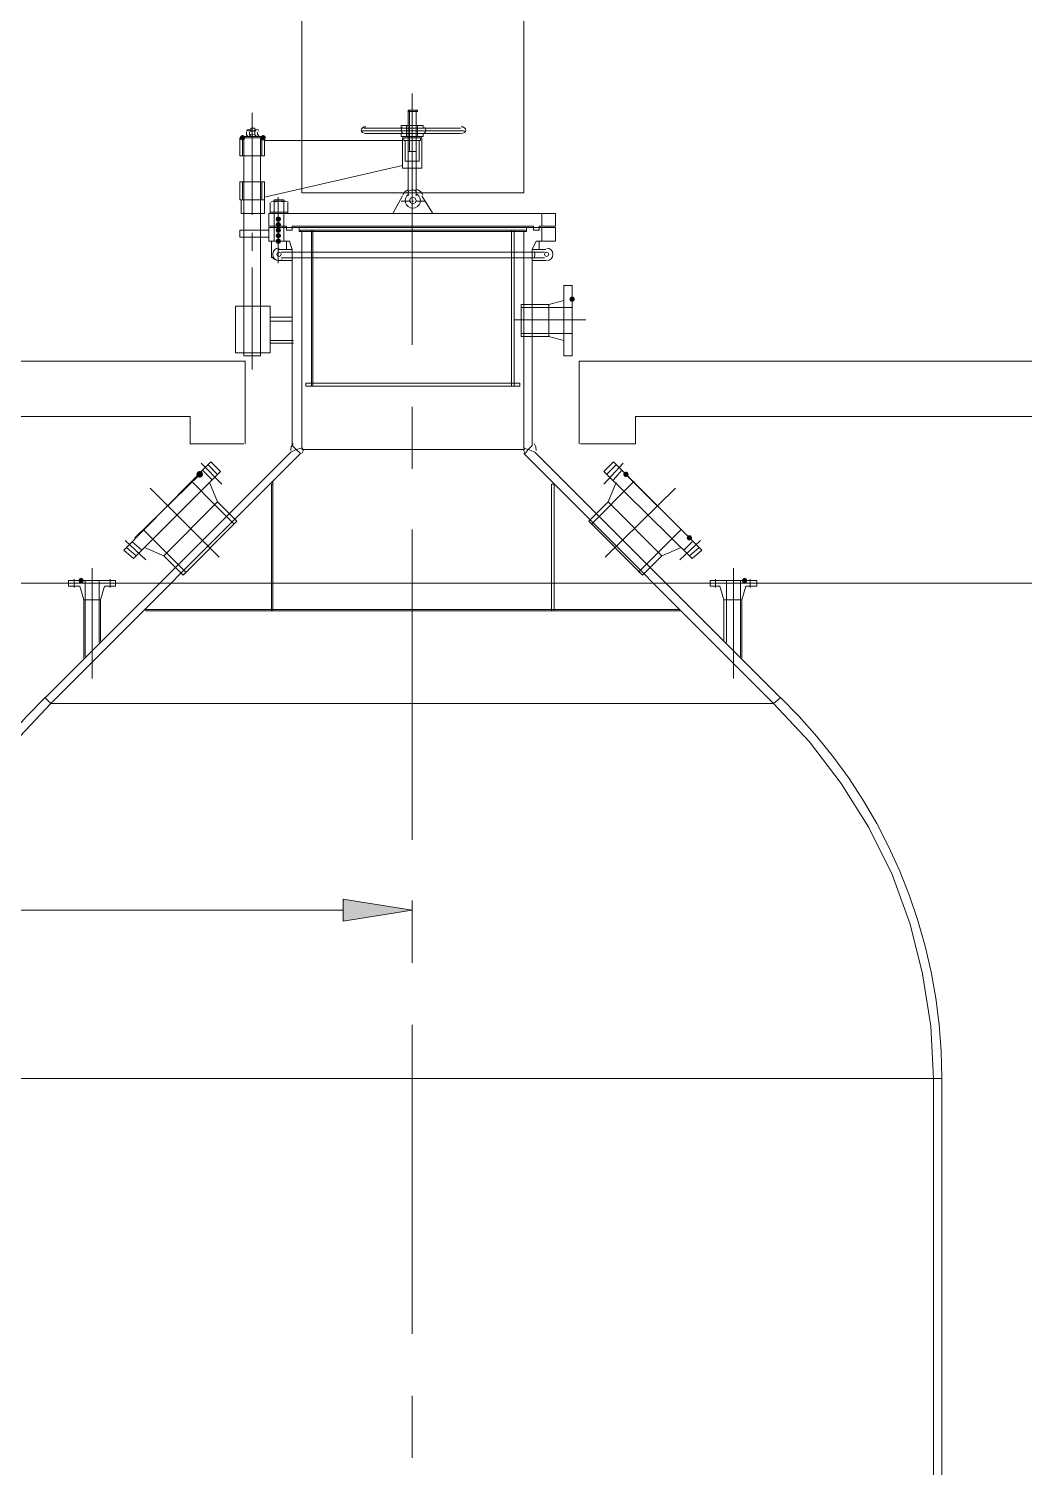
# Model space of a CAD drawing. Header units: millimetres. Extents: x 29 to 95071, y 20 to 67221.
# Drawn here: x 18027 to 21604, y 38930 to 44098 of the extents above; entities that cross this region are included whole.
import ezdxf

# ---------------------------------------------------------------- set-up
doc = ezdxf.new("R2010")
doc.units = ezdxf.units.MM

msp = doc.modelspace()

# ---------------------------------------------------------------- hatches: boundary and pattern name
h = msp.add_hatch(color=7)
h.dxf.hatch_style = 2
h.paths.add_polyline_path([(18794.6, 43696.8), (18787.6, 43699.7), (18784.7, 43706.7), (18787.6, 43713.7), (18794.6, 43716.6), (18801.6, 43713.7), (18804.5, 43706.7), (18801.6, 43699.7)])
h = msp.add_hatch(color=7)
h.dxf.hatch_style = 2
h.paths.add_polyline_path([(18868.9, 43696.8), (18861.9, 43699.7), (18859, 43706.7), (18861.9, 43713.7), (18868.9, 43716.6), (18875.9, 43713.7), (18878.8, 43706.7), (18875.9, 43699.7)])
h = msp.add_hatch(color=7)
h.dxf.hatch_style = 2
h.paths.add_polyline_path([(18923.4, 43404.4), (18916.4, 43407.3), (18913.5, 43414.3), (18916.4, 43421.3), (18923.4, 43424.2), (18930.4, 43421.3), (18933.4, 43414.3), (18930.4, 43407.3)])
h = msp.add_hatch(color=7)
h.dxf.hatch_style = 2
h.paths.add_polyline_path([(18923.4, 43384.5), (18916.4, 43387.5), (18913.5, 43394.5), (18916.4, 43401.5), (18923.4, 43404.4), (18930.4, 43401.5), (18933.4, 43394.5), (18930.4, 43387.5)])
h = msp.add_hatch(color=7)
h.dxf.hatch_style = 2
h.paths.add_polyline_path([(18923.4, 43364.7), (18916.4, 43367.6), (18913.5, 43374.6), (18916.4, 43381.6), (18923.4, 43384.5), (18930.4, 43381.6), (18933.4, 43374.6), (18930.4, 43367.6)])
h = msp.add_hatch(color=7)
h.dxf.hatch_style = 2
h.paths.add_polyline_path([(18923.4, 43344.9), (18916.4, 43347.8), (18913.5, 43354.8), (18916.4, 43361.8), (18923.4, 43364.7), (18930.4, 43361.8), (18933.4, 43354.8), (18930.4, 43347.8)])
h = msp.add_hatch(color=7)
h.dxf.hatch_style = 2
h.paths.add_polyline_path([(18923.4, 43325.1), (18916.4, 43328), (18913.5, 43335), (18916.4, 43342), (18923.4, 43344.9), (18930.4, 43342), (18933.4, 43335), (18930.4, 43328)])
h = msp.add_hatch(color=7)
h.dxf.hatch_style = 2
h.paths.add_polyline_path([(19979.2, 43116.9), (19972.2, 43119.8), (19969.3, 43126.8), (19972.2, 43133.8), (19979.2, 43136.7), (19986.2, 43133.8), (19989.1, 43126.8), (19986.2, 43119.8)])
h = msp.add_hatch(color=7)
h.dxf.hatch_style = 2
h.paths.add_polyline_path([(18640.9, 42484.9), (18632.2, 42488.6), (18628.5, 42497.3), (18632.2, 42506.1), (18640.9, 42509.7), (18649.7, 42506.1), (18653.3, 42497.3), (18649.7, 42488.6)])
h = msp.add_hatch(color=7)
h.dxf.hatch_style = 2
h.paths.add_polyline_path([(18640.9, 42487.4), (18633.9, 42490.3), (18631, 42497.3), (18633.9, 42504.3), (18640.9, 42507.2), (18647.9, 42504.3), (18650.8, 42497.3), (18647.9, 42490.3)])
h = msp.add_hatch(color=7)
h.dxf.hatch_style = 2
h.paths.add_polyline_path([(20172.5, 42487.4), (20165.5, 42490.3), (20162.6, 42497.3), (20165.5, 42504.3), (20172.5, 42507.2), (20179.5, 42504.3), (20182.4, 42497.3), (20179.5, 42490.3)])
h = msp.add_hatch(color=7)
h.dxf.hatch_style = 2
h.paths.add_polyline_path([(20400.5, 42259.4), (20393.5, 42262.3), (20390.6, 42269.3), (20393.5, 42276.3), (20400.5, 42279.2), (20407.5, 42276.3), (20410.4, 42269.3), (20407.5, 42262.3)])
h = msp.add_hatch(color=7)
h.dxf.hatch_style = 2
h.paths.add_polyline_path([(18214.7, 42105.8), (18207.7, 42108.7), (18204.7, 42115.7), (18207.7, 42122.7), (18214.7, 42125.6), (18221.7, 42122.7), (18224.6, 42115.7), (18221.7, 42108.7)])
h = msp.add_hatch(color=7)
h.dxf.hatch_style = 2
h.paths.add_polyline_path([(20598.7, 42105.8), (20591.7, 42108.7), (20588.8, 42115.7), (20591.7, 42122.7), (20598.7, 42125.6), (20605.8, 42122.7), (20608.7, 42115.7), (20605.8, 42108.7)])
h = msp.add_hatch(color=7)
h.dxf.hatch_style = 2
h.paths.add_polyline_path([(19156.4, 40970.7), (19156.4, 40891.4), (19404.2, 40931.1)])

# ---------------------------------------------------------------- linework, layer by layer
at = {"color": 7, "lineweight": 0}
for points in [[(19007.7, 43508.5), (19007.7, 46903.7)], [(19805.7, 43508.5), (19805.7, 46903.7)], [(19404.2, 43865.3), (19404.2, 42963.2)], [(18829.3, 43429.2), (18829.3, 43795.9)], [(19419.1, 43805.9), (19389.4, 43805.9)], [(19424, 43805.9), (19389.4, 43805.9)], [(19389.4, 43800.9), (19389.4, 43805.9)], [(19389.4, 43805.9), (19389.4, 43751.3)], [(19424, 43800.9), (19389.4, 43800.9)], [(19394.3, 43805.9), (19394.3, 43751.3)], [(19419.1, 43805.9), (19419.1, 43751.3)], [(19419.1, 43805.9), (19419.1, 43751.3)], [(19424, 43800.9), (19424, 43805.9)], [(18809.4, 43726.5), (18809.4, 43716.6)], [(18824.1, 43730.7), (18821.5, 43734.8), (18816.9, 43736.5), (18812.2, 43734.8), (18809.6, 43730.7)], [(18844.1, 43731.5), (18814.4, 43731.5)], [(18819.4, 43716.6), (18819.4, 43726.5)], [(18840.3, 43728.1), (18831.7, 43731.5), (18823.2, 43728.1)], [(18824.3, 43741.4), (18824.3, 43731.5)], [(18839.2, 43741.4), (18824.3, 43741.4)], [(18839.2, 43741.4), (18839.2, 43731.5)], [(18839.2, 43726.5), (18839.2, 43716.6)], [(18853.9, 43730.7), (18851.3, 43734.8), (18846.6, 43736.5), (18842, 43734.8), (18839.4, 43730.7)], [(18849.1, 43726.5), (18849.1, 43716.6)], [(19238.2, 43746.4), (19231.4, 43745.4), (19225.9, 43742.7), (19222.2, 43738.8), (19220.8, 43734), (19222.2, 43729.2), (19225.9, 43725.2), (19231.4, 43722.6), (19238.2, 43721.6)], [(19220.8, 43731.5), (19592.6, 43731.5)], [(19230.7, 43741.4), (19443.9, 43741.4)], [(19364.6, 43741.4), (19364.6, 43751.3)], [(19364.6, 43751.3), (19443.9, 43751.3)], [(19369.5, 43743.8), (19365.9, 43739.5), (19364.6, 43734), (19365.9, 43728.5), (19369.5, 43724.1)], [(19384.4, 43751.3), (19384.4, 43711.7)], [(19389.4, 43751.3), (19389.4, 43711.7)], [(19394.3, 43751.3), (19394.3, 43711.7)], [(19419.1, 43751.3), (19419.1, 43711.7)], [(19419.1, 43751.3), (19419.1, 43711.7)], [(19424, 43711.7), (19424, 43751.3)], [(19443.9, 43741.4), (19443.9, 43751.3)], [(19577.7, 43741.4), (19443.9, 43741.4)], [(19448.9, 43724.1), (19452.5, 43728.5), (19453.8, 43734), (19452.5, 43739.5), (19448.9, 43743.8)], [(19580.2, 43721.6), (19586.9, 43722.6), (19592.4, 43725.2), (19596.2, 43729.2), (19597.5, 43734), (19596.2, 43738.8), (19592.4, 43742.7), (19586.9, 43745.4), (19580.2, 43746.4)], [(18873.9, 43706.7), (18784.7, 43706.7)], [(18784.7, 43706.7), (18784.7, 43642.3)], [(18868.9, 43706.7), (18794.6, 43706.7)], [(18794.6, 43706.7), (18794.6, 43642.3)], [(18864, 43711.7), (18799.5, 43711.7)], [(18799.5, 43711.7), (18799.5, 43706.7)], [(18799.5, 43706.7), (18799.5, 43642.3)], [(18809.6, 43717.5), (18812.2, 43713.3), (18816.9, 43711.7), (18821.5, 43713.3), (18824.1, 43717.5)], [(18823.2, 43720.1), (18831.7, 43716.6), (18840.3, 43720.1)], [(18839.4, 43717.5), (18842, 43713.3), (18846.6, 43711.7), (18851.3, 43713.3), (18853.9, 43717.5)], [(18859, 43706.7), (18859, 43642.3)], [(18864, 43711.7), (18864, 43706.7)], [(18864, 43706.7), (18864, 43642.3)], [(18873.9, 43706.7), (18873.9, 43642.3)], [(18873.9, 43696.8), (19369.5, 43696.8)], [(19235.7, 43721.6), (19443.9, 43721.6)], [(19364.6, 43721.6), (19364.6, 43711.7), (19443.9, 43711.7)], [(19369.5, 43706.7), (19369.5, 43597.7)], [(19438.9, 43706.7), (19369.5, 43706.7)], [(19374.5, 43696.8), (19374.5, 43706.7)], [(19434, 43696.8), (19374.5, 43696.8)], [(19379.4, 43622.5), (19379.4, 43696.8)], [(19389.4, 43711.7), (19389.4, 43706.7)], [(19389.4, 43597.7), (19389.4, 43706.7)], [(19394.3, 43706.7), (19394.3, 43711.7)], [(19394.3, 43706.7), (19394.3, 43657.2)], [(19419.1, 43706.7), (19419.1, 43711.7)], [(19419.1, 43711.7), (19419.1, 43706.7)], [(19419.1, 43597.7), (19419.1, 43706.7)], [(19419.1, 43706.7), (19419.1, 43657.2)], [(19429, 43622.5), (19429, 43696.8)], [(19434, 43696.8), (19434, 43706.7)], [(19438.9, 43597.7), (19438.9, 43706.7)], [(19577.7, 43721.6), (19443.9, 43721.6)], [(19443.9, 43721.6), (19443.9, 43711.7)], [(18873.9, 43642.3), (18784.7, 43642.3)], [(18799.5, 43642.3), (18799.5, 43548.1)], [(18799.5, 43642.3), (18799.5, 43548.1)], [(18859, 43642.3), (18859, 43548.1)], [(19429, 43622.5), (19379.4, 43622.5)], [(19394.3, 43657.2), (19389.4, 43657.2)], [(19394.3, 43657.2), (19419.1, 43657.2), (19389.4, 43657.2)], [(19389.4, 43597.7), (19389.4, 43622.5)], [(19419.1, 43597.7), (19419.1, 43622.5)], [(18873.9, 43493.6), (19369.5, 43607.6)], [(19369.5, 43597.7), (19438.9, 43597.7)], [(19389.4, 43597.7), (19389.4, 43498.5)], [(19419.1, 43597.7), (19419.1, 43498.5)], [(18784.7, 43548.1), (18784.7, 43483.7)], [(18873.9, 43548.1), (18784.7, 43548.1)], [(18794.6, 43483.7), (18794.6, 43548.1)], [(18799.5, 43548.1), (18799.5, 43434.1)], [(18859, 43548.1), (18859, 43434.1)], [(18864, 43483.7), (18864, 43548.1)], [(18873.9, 43548.1), (18873.9, 43483.7)], [(19390.9, 43520.3), (19379.1, 43513), (19370.3, 43502.4)], [(19419.1, 43513.4), (19414.1, 43518.4), (19404.2, 43518.4), (19399.3, 43518.4), (19389.4, 43513.4)], [(19443.1, 43502.4), (19434.3, 43513), (19422.5, 43520.3)], [(18873.9, 43483.7), (18784.7, 43483.7)], [(18789.6, 43483.7), (18789.6, 43434.1)], [(18873.9, 43483.7), (18873.9, 43434.1)], [(18893.7, 43439.1), (18893.7, 43473.8)], [(18893.7, 43439.1), (18893.7, 43473.8)], [(18914.1, 43476.7), (18906.1, 43478.7), (18898, 43476.7)], [(18914.1, 43476.7), (18906.1, 43478.7), (18898, 43476.7)], [(18903.6, 43478.7), (18948.2, 43478.7)], [(18903.6, 43478.7), (18948.2, 43478.7)], [(18908.6, 43424.2), (18908.6, 43483.7)], [(18908.6, 43483.7), (18943.3, 43483.7)], [(18908.6, 43483.7), (18943.3, 43483.7)], [(18908.6, 43424.2), (18908.6, 43483.7)], [(18908.6, 43439.1), (18908.6, 43478.7)], [(18908.6, 43439.1), (18908.6, 43478.7)], [(18940, 43476.8), (18925.9, 43478.7), (18911.8, 43476.8)], [(18940, 43476.8), (18925.9, 43478.7), (18911.8, 43476.8)], [(18923.4, 43419.2), (18923.4, 43434.1), (18923.4, 43439.1), (18923.4, 43453.9), (18923.4, 43458.9), (18923.4, 43473.8), (18923.4, 43478.7), (18923.4, 43493.6)], [(18958.7, 43476.7), (18950.7, 43478.7), (18942.6, 43476.7)], [(18958.7, 43476.7), (18950.7, 43478.7), (18942.6, 43476.7)], [(18943.3, 43384.5), (18943.3, 43335), (18943.3, 43424.2), (18943.3, 43483.7)], [(18943.3, 43424.2), (18943.3, 43483.7)], [(18943.3, 43439.1), (18943.3, 43478.7)], [(18943.3, 43439.1), (18943.3, 43478.7)], [(18958.1, 43439.1), (18958.1, 43473.8)], [(18958.1, 43439.1), (18958.1, 43473.8)], [(19007.7, 43508.5), (19805.7, 43508.5)], [(19334.8, 43434.1), (19369.5, 43498.5)], [(19399.3, 43478.7), (19364.6, 43478.7)], [(19391.8, 43504), (19385.3, 43498.1), (19381.1, 43490.6), (19379.5, 43482.2), (19380.6, 43473.4), (19384.4, 43465.5), (19390.4, 43459.4), (19398, 43455.4), (19406.7, 43453.9), (19415.4, 43455.4), (19423, 43459.4), (19429, 43465.5), (19432.8, 43473.4), (19433.9, 43482.2), (19432.3, 43490.6), (19428.1, 43498.1), (19421.6, 43504)], [(19409.2, 43478.7), (19404.2, 43478.7)], [(19448.8, 43478.7), (19419.1, 43478.7)], [(19478.6, 43434.1), (19438.9, 43498.5)], [(18873.9, 43434.1), (18789.6, 43434.1)], [(18859, 43434.1), (18859, 43374.6)], [(19919.7, 43434.1), (18888.7, 43434.1)], [(18888.7, 43434.1), (18888.7, 43389.5)], [(18888.7, 43434.1), (18888.7, 43389.5)], [(18893.7, 43434.1), (18893.7, 43439.1)], [(18893.7, 43434.1), (18893.7, 43439.1)], [(18908.6, 43335), (18908.6, 43424.2)], [(18908.6, 43335), (18908.6, 43424.2)], [(18943.3, 43384.5), (18943.3, 43335), (18943.3, 43424.2)], [(18958.1, 43434.1), (18958.1, 43439.1)], [(18958.1, 43434.1), (18958.1, 43439.1)], [(19870.1, 43389.5), (19870.1, 43434.1)], [(19919.7, 43389.5), (19919.7, 43434.1)], [(18888.7, 43374.6), (18784.7, 43374.6)], [(18784.7, 43354.8), (18784.7, 43374.6)], [(18784.7, 43349.9), (18784.7, 43374.6)], [(18888.7, 43374.6), (18784.7, 43374.6)], [(18799.5, 43349.9), (18799.5, 43374.6)], [(18829.3, 43300.3), (18829.3, 43364.7)], [(18859, 43349.9), (18859, 43374.6)], [(18888.7, 43389.5), (18953.2, 43389.5)], [(18888.7, 43389.5), (18953.2, 43389.5)], [(19919.7, 43384.5), (18888.7, 43384.5)], [(18888.7, 43384.5), (18888.7, 43335)], [(18888.7, 43384.5), (18888.7, 43335)], [(18908.6, 43384.5), (18943.3, 43384.5)], [(18908.6, 43384.5), (18943.3, 43384.5)], [(18923.4, 43399.4), (18923.4, 43409.3)], [(18923.4, 43379.6), (18923.4, 43389.5)], [(18923.4, 43359.8), (18923.4, 43369.7)], [(18953.2, 43384.5), (18953.2, 43389.5)], [(18953.2, 43384.5), (18953.2, 43389.5)], [(18953.2, 43384.5), (19860.2, 43384.5)], [(18953.2, 43374.6), (18953.2, 43384.5)], [(18953.2, 43374.6), (18973, 43374.6), (18973, 43384.5)], [(18953.2, 43374.6), (18953.2, 43384.5)], [(18953.2, 43374.6), (18973, 43374.6), (18973, 43384.5)], [(18973, 43389.5), (19840.4, 43389.5)], [(18973, 43384.5), (18973, 43389.5)], [(18973, 43384.5), (18973, 43389.5)], [(18997.8, 43369.7), (18997.8, 43384.5)], [(18997.8, 43369.7), (18997.8, 43384.5)], [(19815.6, 43369.7), (18997.8, 43369.7)], [(19002.7, 43374.6), (19810.7, 43374.6)], [(19002.7, 43374.6), (19002.7, 43369.7)], [(19002.7, 43374.6), (19002.7, 43369.7)], [(19007.7, 42591.5), (19007.7, 43369.7)], [(19042.4, 43374.6), (19042.4, 42814.5)], [(19047.4, 43374.6), (19047.4, 42814.5)], [(19761.1, 43374.6), (19761.1, 42814.5)], [(19771, 43374.6), (19771, 42814.5)], [(19805.7, 42591.5), (19805.7, 43369.7)], [(19810.7, 43374.6), (19810.7, 43369.7)], [(19815.6, 43369.7), (19815.6, 43384.5)], [(19840.4, 43384.5), (19840.4, 43389.5)], [(19860.2, 43374.6), (19840.4, 43374.6), (19840.4, 43384.5)], [(19860.2, 43384.5), (19860.2, 43389.5), (19919.7, 43389.5)], [(19860.2, 43374.6), (19860.2, 43384.5)], [(19870.1, 43335), (19870.1, 43384.5)], [(19919.7, 43384.5), (19919.7, 43335)], [(18888.7, 43349.9), (18784.7, 43349.9)], [(18888.7, 43349.9), (18784.7, 43349.9)], [(18859, 43349.9), (18859, 42923.6)], [(18963.1, 43335), (18888.7, 43335)], [(18963.1, 43335), (18888.7, 43335)], [(18898.7, 43275.5), (18898.7, 43335)], [(18898.7, 43335), (18953.2, 43335)], [(18898.7, 43335), (18953.2, 43335)], [(18898.7, 43275.5), (18898.7, 43335)], [(18923.4, 43339.9), (18923.4, 43349.9)], [(18923.4, 43255.7), (18923.4, 43270.5), (18923.4, 43275.5), (18923.4, 43290.4), (18923.4, 43295.3), (18923.4, 43310.2), (18923.4, 43315.2), (18923.4, 43330)], [(18953.2, 43305.2), (18953.2, 43335)], [(18953.2, 43305.2), (18953.2, 43335)], [(18973, 43305.2), (18963.1, 43335)], [(18973, 43305.2), (18963.1, 43335)], [(19850.3, 43335), (19835.4, 43305.2), (19885, 43305.2)], [(19850.3, 43335), (19919.7, 43335)], [(19860.2, 43305.2), (19860.2, 43335)], [(18900.7, 43277.7), (18908.3, 43270.9), (18917.3, 43266.8), (18927.2, 43265.6), (18937.1, 43267.6)], [(18900.7, 43277.7), (18908.3, 43270.9), (18917.3, 43266.8), (18927.2, 43265.6), (18937.1, 43267.6)], [(18925.9, 43310.2), (18917.2, 43308.4), (18910.1, 43303.7), (18905.4, 43296.6), (18903.6, 43287.9), (18905.4, 43279.2), (18910.1, 43272.1), (18917.2, 43267.3), (18925.9, 43265.6)], [(18925.9, 43310.2), (18917.2, 43308.4), (18910.1, 43303.7), (18905.4, 43296.6), (18903.6, 43287.9), (18905.4, 43279.2), (18910.1, 43272.1), (18917.2, 43267.3), (18925.9, 43265.6)], [(18973, 43305.2), (18923.4, 43305.2)], [(18973, 43305.2), (18923.4, 43305.2)], [(18973, 43265.6), (18923.4, 43265.6)], [(18973, 43265.6), (18923.4, 43265.6)], [(19880.1, 43295.3), (18933.4, 43295.3)], [(19880.1, 43275.5), (18933.4, 43275.5)], [(18973, 42601.4), (18973, 43305.2)], [(18973, 43201.2), (18973, 43305.2)], [(18973, 43201.2), (18973, 43305.2)], [(19835.4, 42601.4), (19835.4, 43305.2)], [(19835.4, 43265.6), (19885, 43265.6)], [(19843.9, 43277.5), (19845.4, 43287.9), (19843.9, 43298.2)], [(19887.5, 43265.6), (19896.2, 43267.3), (19903.3, 43272.1), (19908, 43279.2), (19909.8, 43287.9), (19908, 43296.6), (19903.3, 43303.7), (19896.2, 43308.4), (19887.5, 43310.2)], [(18829.3, 42874), (18829.3, 43240.8)], [(19949.4, 43176.4), (19949.4, 42923.6)], [(19949.4, 43176.4), (19979.2, 43176.4)], [(19979.2, 43176.4), (19979.2, 42923.6)], [(19835.4, 43107), (19795.8, 43107)], [(19795.8, 43107), (19795.8, 42993)], [(19835.4, 43107), (19894.9, 43107)], [(19894.9, 43107), (19949.4, 43121.9)], [(19894.9, 43107), (19894.9, 42993)], [(19979.2, 43126.8), (19979.2, 42973.2)], [(18893.7, 43102), (18769.8, 43102)], [(18769.8, 43102), (18769.8, 42933.5), (18893.7, 42933.5), (18893.7, 43102)], [(18893.7, 43062.4), (18973, 43062.4)], [(19979.2, 43097.1), (19795.8, 43097.1)], [(18893.7, 43047.5), (18973, 43047.5)], [(19771, 43052.5), (20028.7, 43052.5)], [(19979.2, 43002.9), (19795.8, 43002.9)], [(18893.7, 42978.1), (18978, 42978.1)], [(18893.7, 42968.2), (18978, 42968.2)], [(19835.4, 42993), (19795.8, 42993)], [(19835.4, 42993), (19894.9, 42993)], [(19894.9, 42993), (19949.4, 42978.1)], [(14745.1, 42903.8), (18799.5, 42903.8)], [(18546.7, 42903.8), (18804.5, 42903.8)], [(18799.5, 42933.5), (18799.5, 42923.6), (18859, 42923.6)], [(18804.5, 42606.4), (18804.5, 42903.8)], [(19949.4, 42923.6), (19979.2, 42923.6)], [(20004, 42606.4), (20004, 42903.8)], [(20004, 42903.8), (26705.2, 42903.8)], [(19022.6, 42824.5), (19790.8, 42824.5)], [(19022.6, 42814.5), (19022.6, 42824.5)], [(19022.6, 42814.5), (19790.8, 42814.5)], [(19790.8, 42814.5), (19790.8, 42824.5)], [(18606.2, 42705.5), (16911.1, 42705.5)], [(18606.2, 42705.5), (18606.2, 42606.4), (18799.5, 42606.4)], [(19404.2, 42740.2), (19404.2, 42517.2)], [(20207.2, 42606.4), (20207.2, 42705.5)], [(21907.3, 42705.5), (20207.2, 42705.5)], [(18976.2, 42608.5), (18969.1, 42596.6), (18968.8, 42582.7)], [(18973, 42601.4), (18987.9, 42586.5), (19007.7, 42591.5)], [(19007.8, 42572.1), (19012.5, 42582.1), (19010.2, 42593)], [(19805.7, 42591.5), (19820.6, 42586.5), (19810.7, 42571.7)], [(19808.2, 42593), (19805.8, 42582.1), (19810.5, 42572.1)], [(19835.4, 42601.4), (19820.6, 42586.5)], [(19849.6, 42582.7), (19849.3, 42596.6), (19842.2, 42608.5)], [(20207.2, 42606.4), (20008.9, 42606.4)], [(18968, 42576.6), (18085.8, 41694.4)], [(19002.7, 42571.7), (18105.6, 41674.5)], [(18368.3, 42224.7), (18680.6, 42541.9)], [(18645.9, 42537), (18720.2, 42462.6)], [(18715.3, 42507.2), (18680.6, 42541.9)], [(18968, 42576.6), (18987.9, 42586.5), (19002.7, 42571.7)], [(19007.7, 42586.5), (19805.7, 42586.5)], [(19007.7, 42586.5), (19805.7, 42586.5)], [(19805.7, 42571.7), (20702.8, 41674.5)], [(19845.4, 42576.6), (19820.6, 42586.5)], [(19845.4, 42576.6), (20727.6, 41694.4)], [(20093.2, 42507.2), (20127.9, 42541.9)], [(20162.6, 42537), (20093.2, 42462.6)], [(20445.1, 42224.7), (20127.9, 42541.9)], [(18403, 42195), (18715.3, 42507.2)], [(18412.9, 42269.3), (18408, 42269.3), (18640.9, 42497.3)], [(18650.8, 42512.2), (18685.5, 42477.5)], [(18650.8, 42512.2), (18685.5, 42477.5)], [(18670.7, 42532), (18705.4, 42497.3)], [(20410.4, 42195), (20093.2, 42507.2)], [(20137.8, 42532), (20103.1, 42497.3)], [(20157.6, 42512.2), (20127.9, 42477.5)], [(20400.5, 42269.3), (20172.5, 42497.3)], [(18710.3, 42199.9), (18462.5, 42447.8)], [(18611.2, 42472.5), (18695.4, 42388.3)], [(18675.6, 42467.6), (18705.4, 42398.2)], [(18898.7, 42462.6), (18898.7, 42006.6)], [(18898.7, 42462.6), (18903.6, 42462.6)], [(18903.6, 42472.5), (18903.6, 42006.6)], [(19904.8, 42462.6), (19904.8, 42006.6)], [(19914.7, 42462.6), (19904.8, 42462.6)], [(19914.7, 42462.6), (19914.7, 42006.6)], [(20048.6, 42318.9), (20202.2, 42472.5)], [(20098.1, 42199.9), (20350.9, 42447.8)], [(20137.8, 42467.6), (20108.1, 42398.2)], [(18764.8, 42318.9), (18695.4, 42388.3)], [(18774.7, 42328.8), (18705.4, 42398.2)], [(20108.1, 42398.2), (20038.7, 42328.8), (20232, 42135.5)], [(20108.1, 42398.2), (20301.4, 42204.9)], [(18437.7, 42299.1), (18522, 42214.8)], [(18774.7, 42328.8), (18581.4, 42135.5)], [(19404.2, 42299.1), (19404.2, 41183.8)], [(20217.1, 42145.4), (20370.7, 42299.1)], [(18373.3, 42259.4), (18447.6, 42190)], [(18378.2, 42234.6), (18412.9, 42204.9)], [(18398, 42254.5), (18432.7, 42224.7)], [(18442.7, 42234.6), (18512, 42204.9)], [(20370.7, 42234.6), (20301.4, 42204.9)], [(20440.1, 42259.4), (20365.8, 42190)], [(20410.4, 42254.5), (20380.7, 42224.7)], [(20435.2, 42234.6), (20400.5, 42204.9)], [(18368.3, 42224.7), (18403, 42195)], [(18581.4, 42135.5), (18512, 42204.9)], [(18591.3, 42145.4), (18522, 42214.8)], [(20232, 42135.5), (20301.4, 42204.9)], [(20445.1, 42224.7), (20410.4, 42195)], [(18254.3, 41763.8), (18254.3, 42160.3)], [(20559.1, 41763.8), (20559.1, 42160.3)], [(16911.1, 42105.8), (21907.3, 42105.8)], [(18254.3, 42115.7), (18214.7, 42115.7), (18170, 42115.7), (18170, 42095.8)], [(18254.3, 42046.3), (18224.6, 42046.3), (18209.7, 42095.8), (18170, 42095.8)], [(18189.9, 42120.6), (18189.9, 42090.9)], [(18229.5, 42115.7), (18229.5, 41843.1)], [(18254.3, 42115.7), (18298.9, 42115.7), (18338.6, 42115.7)], [(18279.1, 42115.7), (18279.1, 41892.6)], [(18284, 42046.3), (18298.9, 42095.8)], [(18298.9, 42095.8), (18338.6, 42095.8), (18338.6, 42115.7)], [(18318.7, 42120.6), (18318.7, 42090.9)], [(20474.8, 42115.7), (20474.8, 42095.8), (20509.5, 42095.8)], [(20474.8, 42115.7), (20514.5, 42115.7)], [(20494.7, 42120.6), (20494.7, 42090.9)], [(20524.4, 42046.3), (20509.5, 42095.8)], [(20559.1, 42115.7), (20514.5, 42115.7)], [(20534.3, 42115.7), (20534.3, 41892.6)], [(20559.1, 42115.7), (20598.7, 42115.7), (20643.4, 42115.7), (20643.4, 42095.8)], [(20559.1, 42046.3), (20588.8, 42046.3), (20603.7, 42095.8)], [(20583.9, 42115.7), (20583.9, 41843.1)], [(20603.7, 42095.8), (20643.4, 42095.8)], [(20618.6, 42120.6), (20618.6, 42090.9)], [(18254.3, 42046.3), (18224.6, 42046.3)], [(18284, 42046.3), (18224.6, 42046.3)], [(18224.6, 42046.3), (18224.6, 41838.1)], [(18284, 42046.3), (18284, 41897.6)], [(20524.4, 42046.3), (20588.8, 42046.3)], [(20524.4, 42046.3), (20524.4, 41897.6)], [(20559.1, 42046.3), (20588.8, 42046.3)], [(20588.8, 42046.3), (20588.8, 41838.1)], [(18447.6, 42011.6), (20365.8, 42011.6)], [(18447.6, 42011.6), (18447.6, 42006.6)], [(18447.6, 42006.6), (20365.8, 42006.6)], [(20365.8, 42011.6), (20365.8, 42006.6)], [(18086.4, 41696.3), (18018.7, 41627.6), (17954.9, 41555.9), (17895.1, 41481.3), (17839.2, 41404), (17787.4, 41324.3), (17739.7, 41242.2), (17696.2, 41157.9), (17657, 41071.6), (17622.2, 40983.5), (17591.7, 40893.7), (17565.8, 40802.4), (17544.4, 40709.7), (17527.6, 40615.8), (17515.6, 40521), (17508.3, 40425.2), (17505.9, 40328.8)], [(18105.6, 41674.5), (17976.7, 41535.8), (17862.7, 41387.1), (17768.6, 41228.5), (17684.3, 41059.9), (17619.9, 40881.5), (17575.3, 40703.1), (17545.5, 40514.7), (17535.6, 40326.4)], [(18105.6, 41674.5), (20702.8, 41674.5)], [(20702.8, 41674.5), (20727.6, 41694.4)], [(21277.8, 40326.4), (21267.9, 40514.7), (21238.1, 40703.1), (21193.5, 40881.5), (21129.1, 41059.9), (21044.8, 41228.5), (20945.7, 41387.1), (20831.7, 41535.8), (20702.8, 41674.5)], [(21307.5, 40328.8), (21305.1, 40425.2), (21297.8, 40521), (21285.8, 40615.8), (21269, 40709.7), (21247.6, 40802.4), (21221.7, 40893.7), (21191.2, 40983.5), (21156.4, 41071.6), (21117.2, 41157.9), (21073.7, 41242.2), (21026, 41324.3), (20974.2, 41404), (20918.3, 41481.3), (20858.5, 41555.9), (20794.7, 41627.6), (20727, 41696.3)], [(19404.2, 40965.8), (19404.2, 40742.7)], [(19404.2, 40941), (19404.2, 40807.1)], [(13654.6, 40931.1), (19156.4, 40931.1)], [(19404.2, 40519.7), (19404.2, 39409.4)], [(17505.9, 40326.4), (21307.5, 40326.4)], [(21277.8, 40326.4), (21277.8, 32529.7)], [(21307.5, 40326.4), (21307.5, 32529.7)], [(19404.2, 39186.4), (19404.2, 38963.3)]]:
    msp.add_lwpolyline(points, dxfattribs=at)
for points in [[(18908.6, 43478.7), (18908.6, 43439.1)], [(19419.1, 43481.2), (19415.5, 43490), (19406.7, 43493.6), (19397.9, 43490), (19394.3, 43481.2), (19397.9, 43472.4), (19406.7, 43468.8), (19415.5, 43472.4)], [(19419.1, 43481.2), (19415.5, 43490), (19406.7, 43493.6), (19397.9, 43490), (19394.3, 43481.2), (19397.9, 43472.4), (19406.7, 43468.8), (19415.5, 43472.4)], [(18799.5, 43374.6), (18799.5, 43434.1)], [(18893.7, 43439.1), (18958.1, 43439.1)], [(18893.7, 43439.1), (18958.1, 43439.1)], [(19870.1, 43384.5), (19870.1, 43335)], [(18799.5, 42933.5), (18799.5, 43349.9)], [(18953.2, 43335), (18898.7, 43335)], [(18933.4, 43287.9), (18931.2, 43293.2), (18925.9, 43295.3), (18920.7, 43293.2), (18918.5, 43287.9), (18920.7, 43282.6), (18925.9, 43280.5), (18931.2, 43282.6)], [(18933.4, 43287.9), (18931.2, 43293.2), (18925.9, 43295.3), (18920.7, 43293.2), (18918.5, 43287.9), (18920.7, 43282.6), (18925.9, 43280.5), (18931.2, 43282.6)], [(18933.4, 43287.9), (18931.2, 43293.2), (18925.9, 43295.3), (18920.7, 43293.2), (18918.5, 43287.9), (18920.7, 43282.6), (18925.9, 43280.5), (18931.2, 43282.6)], [(18933.4, 43287.9), (18931.2, 43293.2), (18925.9, 43295.3), (18920.7, 43293.2), (18918.5, 43287.9), (18920.7, 43282.6), (18925.9, 43280.5), (18931.2, 43282.6)], [(19894.9, 43287.9), (19892.7, 43293.2), (19887.5, 43295.3), (19882.2, 43293.2), (19880.1, 43287.9), (19882.2, 43282.6), (19887.5, 43280.5), (19892.7, 43282.6)], [(19894.9, 43287.9), (19892.7, 43293.2), (19887.5, 43295.3), (19882.2, 43293.2), (19880.1, 43287.9), (19882.2, 43282.6), (19887.5, 43280.5), (19892.7, 43282.6)], [(18705.4, 42398.2), (18512, 42204.9)], [(20108.1, 42398.2), (20301.4, 42204.9)], [(18085.8, 41694.4), (18105.6, 41674.5)], [(19156.4, 40970.7), (19156.4, 40891.4), (19404.2, 40931.1)]]:
    msp.add_lwpolyline(points, close=True, dxfattribs=at)

doc.saveas('drawing.dxf')
